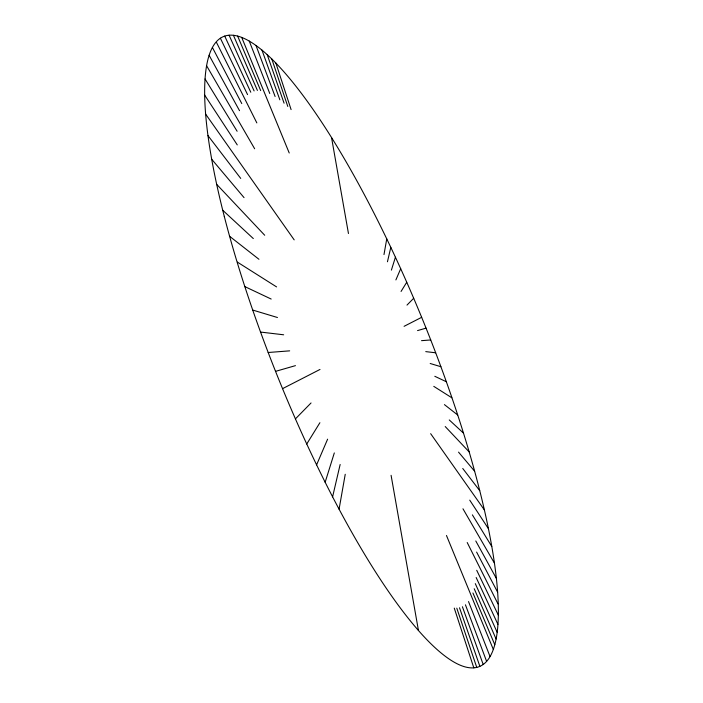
<?xml version="1.0" encoding="UTF-8"?>
<svg xmlns="http://www.w3.org/2000/svg" width="703" height="703" viewBox="0 0 703 703"><rect width="100%" height="100%" fill="white"/><g stroke="black" fill="none" stroke-linecap="round" stroke-linejoin="round"><path stroke-width="1.05" d="M339.074 509.209L345.235 474.279M383.987 254.574L386.755 238.897M332.589 496.872L340.147 464.481M387.45 261.771L390.806 247.377M325.146 482.276L334.32 452.917M391.386 270.137L395.42 257.219M316.587 464.876L327.616 439.164M395.894 279.917L400.692 268.722M306.736 444.015L319.9 422.714M401.061 291.446L406.738 282.255M295.418 418.9L311.042 402.96M406.993 305.102L413.689 298.274M282.544 388.654L319.997 369.453M404.084 326.324L421.651 317.317M275.532 371.36L295.453 365.639M417.547 330.595L426.044 328.152M268.177 352.502L289.671 350.85M421.528 340.665L430.719 339.953M260.541 332.062L283.652 334.795M425.746 351.623L435.675 352.792M252.711 310.058L277.457 317.51M430.183 363.495L440.886 366.711M244.82 286.596L271.182 299.047M434.806 376.298L446.326 381.738M237.403 262.122L276.569 286.903M433.786 386.369L451.809 397.766M229.609 236.296L258.95 259.284M444.419 404.612L457.706 415.016M222.728 210.25L253.326 238.572M449.261 419.946L463.47 433.092M216.867 184.546L264.706 235.25M445.219 426.545L469.068 451.818M211.7 159.256L244.046 197.631M458.541 452.126L474.613 471.195M207.983 135.635L240.734 178.421M462.741 468.47L479.718 490.65M205.627 114.097L294.188 239.864M430.658 433.672L484.358 509.921M204.678 95.107L237.271 144.915M469.745 500.141L488.392 528.647M205.048 78.956L237.122 131.259M472.381 514.868L491.766 546.477M206.77 66.02L254.653 148.772M462.961 508.779L494.314 562.954M209.125 55.3L239.53 110.687M475.79 540.967L496.362 578.42M212.403 47.461L241.779 103.578M476.599 552.075L497.61 592.198M216.568 42.575L256.841 122.911M467.205 542.523L497.979 603.912M220.373 38.208L247.553 94.615M476.713 570.291L498.313 615.125M224.705 36.09L250.786 92.234M476.159 577.515L497.926 624.378M229.09 35.203L254.099 90.915M475.298 583.631L497.153 632.305M233.422 35.282L257.412 90.432M474.209 588.745L496.081 639.027M237.64 36.073L260.672 90.59M472.934 592.981L494.78 644.677M241.709 37.408L289.232 152.999M446.475 535.501L493.304 649.405M249.257 41.09L269.767 93.508M468.532 601.575L490.044 656.567M255.997 45.475L275.11 96.513M465.439 604.817L486.608 661.356M261.955 50.08L279.864 99.826M462.407 606.751L483.181 664.449M267.193 54.632L284.074 103.192M459.507 607.77L479.877 666.347M271.806 58.982L287.799 106.469M456.792 608.157L476.739 667.393M275.875 63.068L291.095 109.598M454.261 608.121L473.813 667.85M331.535 137.533L348.46 233.519M391.088 475.316L418.461 630.556M224.275 216.357A340.006 77.884 67.9 0 0 478.62 666.848A340.006 77.884 67.9 0 0 351.588 171.365A340.006 77.884 67.9 0 0 224.275 216.357"/></g></svg>
